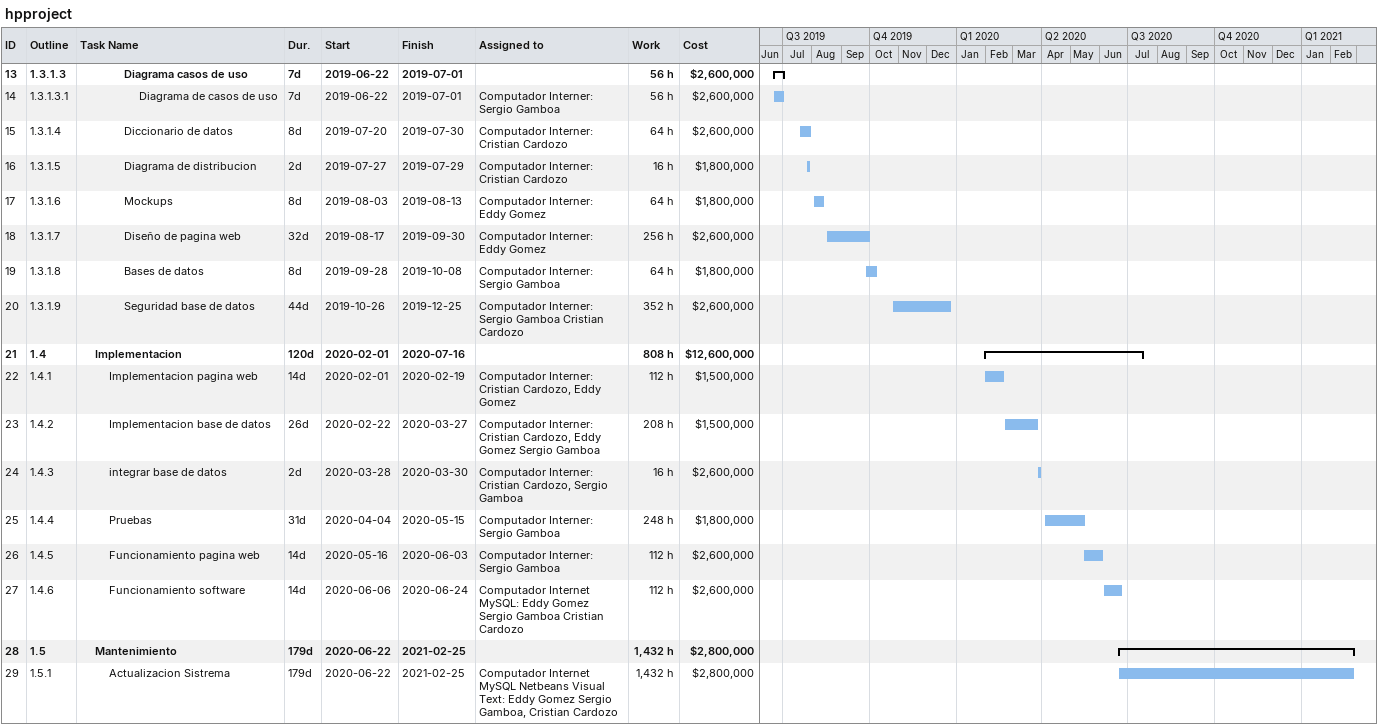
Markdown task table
hpproject

| ID | WBS | Task | Duration | Start | Finish | Resources | Work (h) | Cost ($) |
|---|---|---|---|---|---|---|---|---|
| 13 | 1.3.1.3 | **Diagrama casos de uso** | 7d | 2019-06-22 | 2019-07-01 |  | 56 | 2600000 |
| 14 | 1.3.1.3.1 | Diagrama de casos de uso | 7d | 2019-06-22 | 2019-07-01 | Computador Interner: Sergio Gamboa | 56 | 2600000 |
| 15 | 1.3.1.4 | Diccionario de datos | 8d | 2019-07-20 | 2019-07-30 | Computador Interner: Cristian Cardozo | 64 | 2600000 |
| 16 | 1.3.1.5 | Diagrama de distribucion | 2d | 2019-07-27 | 2019-07-29 | Computador Interner: Cristian Cardozo | 16 | 1800000 |
| 17 | 1.3.1.6 | Mockups | 8d | 2019-08-03 | 2019-08-13 | Computador Interner: Eddy Gomez | 64 | 1800000 |
| 18 | 1.3.1.7 | Diseño de pagina web | 32d | 2019-08-17 | 2019-09-30 | Computador Interner: Eddy Gomez | 256 | 2600000 |
| 19 | 1.3.1.8 | Bases de datos | 8d | 2019-09-28 | 2019-10-08 | Computador Interner: Sergio Gamboa | 64 | 1800000 |
| 20 | 1.3.1.9 | Seguridad base de datos | 44d | 2019-10-26 | 2019-12-25 | Computador Interner: Sergio Gamboa Cristian Cardozo | 352 | 2600000 |
| 21 | 1.4 | **Implementacion** | 120d | 2020-02-01 | 2020-07-16 |  | 808 | 12600000 |
| 22 | 1.4.1 | Implementacion pagina web | 14d | 2020-02-01 | 2020-02-19 | Computador Interner: Cristian Cardozo, Eddy Gomez | 112 | 1500000 |
| 23 | 1.4.2 | Implementacion base de datos | 26d | 2020-02-22 | 2020-03-27 | Computador Interner: Cristian Cardozo, Eddy Gomez Sergio Gamboa | 208 | 1500000 |
| 24 | 1.4.3 | integrar base de datos | 2d | 2020-03-28 | 2020-03-30 | Computador Interner: Cristian Cardozo, Sergio Gamboa | 16 | 2600000 |
| 25 | 1.4.4 | Pruebas | 31d | 2020-04-04 | 2020-05-15 | Computador Interner: Sergio Gamboa | 248 | 1800000 |
| 26 | 1.4.5 | Funcionamiento pagina web | 14d | 2020-05-16 | 2020-06-03 | Computador Interner: Sergio Gamboa | 112 | 2600000 |
| 27 | 1.4.6 | Funcionamiento software | 14d | 2020-06-06 | 2020-06-24 | Computador Internet MySQL: Eddy Gomez Sergio Gamboa Cristian Cardozo | 112 | 2600000 |
| 28 | 1.5 | **Mantenimiento** | 179d | 2020-06-22 | 2021-02-25 |  | 1432 | 2800000 |
| 29 | 1.5.1 | Actualizacion Sistrema | 179d | 2020-06-22 | 2021-02-25 | Computador Internet MySQL Netbeans Visual Text: Eddy Gomez Sergio Gamboa, Cristian Cardozo | 1432 | 2800000 |
